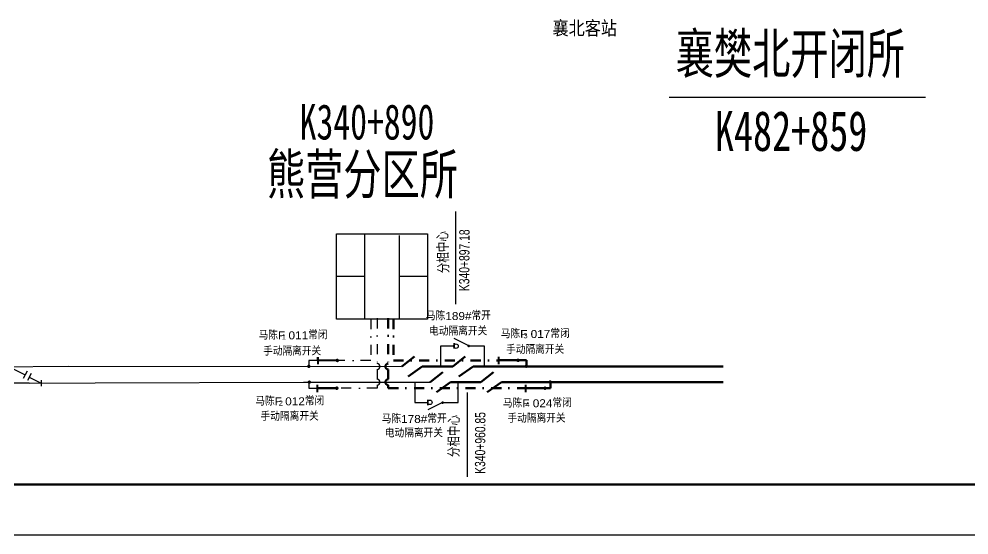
# Model space of a CAD drawing. Extents: x 3783 to 6106, y -2935 to -2515.
# Drawn here: x 4041.8 to 4229.8, y -2934.7 to -2832.5 of the extents above; entities that cross this region are included whole.
import ezdxf
from ezdxf.enums import TextEntityAlignment as Align

# ---------------------------------------------------------------- set-up
doc = ezdxf.new("R2010")
doc.units = 0
doc.header["$MEASUREMENT"] = 0
doc.linetypes.add('DHX3', pattern=[5, 2, -1.5, 0, -1.5])
doc.layers.get('0').update_dxf_attribs({"linetype": 'CONTINUOUS'})
for name, color, linetype in [('E_既有标注', 7, 'CONTINUOUS'), ('E_既有线路', 3, 'CONTINUOUS'), ('S_近期设计线路', 1, 'CONTINUOUS'), ('TEXT', 1, 'CONTINUOUS'), ('ZC_站场', 7, 'CONTINUOUS'), ('二线', 1, 'CONTINUOUS'), ('图层1', 7, 'CONTINUOUS'), ('设计线', 1, 'CONTINUOUS')]:
    doc.layers.add(name, color=color, linetype=linetype)
doc.styles.add('HHJ', font='SimSun.ttf', dxfattribs={"width": 0.75, "height": 3.5})
doc.styles.add('JCWHZ', font='SimSun.ttf', dxfattribs={"width": 0.7})
doc.styles.add('pyf', font='rs9.shx', dxfattribs={"width": 0.7, "height": 1.2, "bigfont": 'hztxt.shx'})
doc.styles.get("Standard").update_dxf_attribs({"font": 'SimSun.ttf', "width": 0.8, "height": 2.5})

msp = doc.modelspace()

# ---------------------------------------------------------------- linework, layer by layer
at = {"color": 1}
for p, q in [((4170.46, -2847.95), (4221.22, -2847.95)), ((4043.36, -2902.25), (4042.58, -2903.67)), ((4044.19, -2902.67), (4043.42, -2904.08))]:
    msp.add_line(p, q, dxfattribs=at)
at = {"color": 7}
for p, q in [((4128.19, -2870.64), (4128.21, -2888.95)), ((5829.12, -2934.69), (3782.66, -2934.69))]:
    msp.add_line(p, q, dxfattribs=at)
at = {"color": 40}
for p, q in [((4130.81, -2897.25), (4127.9, -2895.78)), ((4125.3, -2901.3), (4125.3, -2897.25)), ((4125.3, -2897.25), (4127.9, -2897.25)), ((4130.81, -2897.25), (4133.87, -2897.25)), ((4133.87, -2897.25), (4133.87, -2901.3)), ((4120.12, -2904.41), (4120.12, -2908.47)), ((4128.68, -2908.47), (4128.68, -2904.41)), ((4120.12, -2908.47), (4122.71, -2908.47)), ((4125.62, -2908.47), (4122.71, -2909.93)), ((4125.62, -2908.47), (4128.68, -2908.47))]:
    msp.add_line(p, q, dxfattribs=at)
at = {"color": 1, "linetype": 'ByBlock', "ltscale": 0.13}
msp.add_line((4046.13, -2904.01), (4046.13, -2905.23), dxfattribs=at)
at = {"color": 5, "lineweight": 50}
msp.add_line((5829.12, -2924.69), (3791.21, -2924.69), dxfattribs=at)
at = {"color": 40}
for points, const_width in [([(4127.9, -2896.68), (4127.9, -2897.81)], 0.314), ([(4136.71, -2900.88), (4136.71, -2899.38)], 0.415), ([(4142.06, -2906.41), (4142.05, -2904.91)], 0.415), ([(4122.71, -2909.03), (4122.71, -2907.9)], 0.314)]:
    msp.add_lwpolyline(points, dxfattribs=dict(at, const_width=const_width))
for points, const_width in [([(4130.94, -2897.25, -1), (4130.68, -2897.25, -1)], 0.262), ([(4140.73, -2900.08, 1), (4140.38, -2900.09, 1)], 0.346), ([(4146.07, -2905.61, 1), (4145.73, -2905.62, 1)], 0.346), ([(4125.75, -2908.47, 1), (4125.49, -2908.47, 1)], 0.262)]:
    msp.add_lwpolyline(points, format="xyb", close=True, dxfattribs=dict(at, const_width=const_width))
at = {"color": 2, "const_width": 0.415}
for points in [[(4100.94, -2900.91), (4100.93, -2899.42)], [(4100.84, -2906.41), (4100.83, -2904.91)]]:
    msp.add_lwpolyline(points, dxfattribs=at)
at = {"color": 2, "const_width": 0.346}
for points in [[(4104.95, -2900.12, 1), (4104.61, -2900.12, 1)], [(4104.86, -2905.61, 1), (4104.51, -2905.62, 1)]]:
    msp.add_lwpolyline(points, format="xyb", close=True, dxfattribs=at)
at = {"color": 40}
for centre in [(4128.28, -2897.29), (4123.09, -2908.42)]:
    msp.add_circle(centre, 0.447, dxfattribs=at)
at = {"layer": 'E_既有标注'}
msp.add_line((4130.51, -2906.45), (4130.47, -2923.14), dxfattribs=at)
at = {"layer": 'E_既有线路', "color": 5, "const_width": 0.332}
for points in [[(4099.32, -2901.29, -1), (4098.98, -2901.29, -1)], [(4142.32, -2901.27, -1), (4141.99, -2901.27, -1)], [(4099.41, -2904.41, -1), (4099.08, -2904.41, -1)], [(4147.09, -2904.36, -1), (4146.76, -2904.36, -1)]]:
    msp.add_lwpolyline(points, format="xyb", close=True, dxfattribs=at)
at = {"layer": 'S_近期设计线路', "linetype": 'DHX3', "lineweight": 50}
for p, q in [((4114.87, -2891.76), (4114.87, -2900.75)), ((4114.87, -2901.88), (4114.87, -2903.85)), ((4114.87, -2905.59), (4142.06, -2905.59))]:
    msp.add_line(p, q, dxfattribs=at)
at = {"layer": 'S_近期设计线路', "color": 5, "linetype": 'DHX3', "lineweight": 50}
for p, q in [((4115.88, -2891.9), (4115.88, -2900.13)), ((4115.88, -2900.13), (4136.71, -2900.13))]:
    msp.add_line(p, q, dxfattribs=at)
at = {"layer": 'S_近期设计线路', "color": 5, "lineweight": 50}
for p, q in [((4117.53, -2901.3), (4120.04, -2899.35)), ((4121.58, -2901.3), (4118.79, -2903.28)), ((4131.7, -2901.3), (4181.17, -2901.31)), ((4140.55, -2900.09), (4142.22, -2900.09)), ((4142.22, -2900.09), (4142.22, -2901.26)), ((4133.22, -2904.41), (4135.73, -2902.46)), ((4137.27, -2904.41), (4134.48, -2906.39))]:
    msp.add_line(p, q, dxfattribs=at)
at = {"layer": 'S_近期设计线路', "color": 3, "lineweight": 50}
for p, q in [((4127.62, -2901.3), (4130.12, -2899.35)), ((4131.66, -2901.3), (4128.87, -2903.28))]:
    msp.add_line(p, q, dxfattribs=at)
at = {"layer": 'S_近期设计线路', "color": 2, "lineweight": 50}
for p, q in [((4140.55, -2900.07), (4136.86, -2900.05)), ((4104.78, -2900.1), (4101.08, -2900.08)), ((4104.68, -2905.6), (4100.99, -2905.58)), ((4145.89, -2905.6), (4142.2, -2905.58))]:
    msp.add_line(p, q, dxfattribs=at)
at = {"layer": 'S_近期设计线路', "color": 0, "lineweight": 50}
for p, q in [((4125.3, -2901.3), (4121.58, -2901.3)), ((4125.3, -2901.3), (4127.62, -2901.3)), ((4128.68, -2904.41), (4127.18, -2904.41)), ((4133.22, -2904.41), (4128.68, -2904.41))]:
    msp.add_line(p, q, dxfattribs=at)
at = {"layer": 'S_近期设计线路', "lineweight": 50}
for p, q in [((4123.14, -2904.41), (4125.64, -2902.46)), ((4114.87, -2904.99), (4114.87, -2905.59)), ((4127.18, -2904.41), (4124.39, -2906.39)), ((4137.27, -2904.41), (4181.17, -2904.42)), ((4146.07, -2905.61), (4146.98, -2905.61)), ((4146.98, -2905.61), (4146.98, -2904.44))]:
    msp.add_line(p, q, dxfattribs=at)
for centre in [(4114.87, -2901.32), (4114.87, -2904.42)]:
    msp.add_arc(centre, 0.568, 90, 270, dxfattribs=at)
at = {"layer": 'ZC_站场', "color": 2, "linetype": 'DHX3'}
for p, q in [((4111.39, -2891.91), (4111.39, -2900.12)), ((4111.39, -2900.12), (4104.8, -2900.12))]:
    msp.add_line(p, q, dxfattribs=at)
at = {"layer": 'ZC_站场', "color": 2}
for p, q in [((4017.36, -2901.56), (4051.55, -2901.23)), ((4040.22, -2901.57), (4042.96, -2902.99)), ((4051.55, -2901.23), (4117.51, -2901.32))]:
    msp.add_line(p, q, dxfattribs=at)
at = {"layer": '二线', "color": 0, "lineweight": -3}
for p, q in [((4104.64, -2891.92), (4104.64, -2875.05)), ((4104.64, -2875.05), (4122.63, -2875.05)), ((4110.25, -2891.75), (4110.25, -2875.1)), ((4117.12, -2891.94), (4117.12, -2875.37)), ((4122.63, -2875.05), (4122.63, -2891.92)), ((4110.25, -2883.49), (4104.64, -2883.49)), ((4122.63, -2883.49), (4117.12, -2883.49)), ((4122.63, -2891.92), (4104.64, -2891.92))]:
    msp.add_line(p, q, dxfattribs=at)
at = {"layer": '图层1', "color": 2, "linetype": 'DHX3'}
for p, q in [((4100.73, -2900.12), (4099.16, -2900.12)), ((4099.16, -2900.12), (4099.16, -2901.24))]:
    msp.add_line(p, q, dxfattribs=at)
at = {"layer": '设计线', "color": 89, "linetype": 'DHX3'}
for p, q in [((4112.65, -2891.76), (4112.65, -2900.75)), ((4112.65, -2901.88), (4112.65, -2903.86)), ((4112.65, -2905.6), (4104.63, -2905.6))]:
    msp.add_line(p, q, dxfattribs=at)
at = {"layer": '设计线', "color": 89}
for p, q in [((4043.78, -2903.41), (4046.16, -2904.64)), ((4043.78, -2904.61), (4006.44, -2904.64)), ((4043.78, -2904.61), (4056.83, -2904.57)), ((4056.83, -2904.57), (4098.08, -2904.44)), ((4098.08, -2904.44), (4123.14, -2904.41)), ((4099.24, -2905.64), (4099.24, -2904.44)), ((4100.65, -2905.64), (4099.24, -2905.64)), ((4112.65, -2904.99), (4112.65, -2905.6))]:
    msp.add_line(p, q, dxfattribs=at)
for centre in [(4112.65, -2901.31), (4112.65, -2904.42)]:
    msp.add_arc(centre, 0.568, 270, 90, dxfattribs=at)

# ---------------------------------------------------------------- texts
at = {"width": 0.85}
msp.add_text('襄北客站', height=2.748, dxfattribs=at).set_placement((4147.4, -2835.67))
at = {"color": 7, "style": 'JCWHZ', "width": 0.7}
msp.add_text('K340+890', height=7, dxfattribs=at).set_placement((4110.66, -2856.36), align=Align.CENTER)
at = {"style": 'pyf', "width": 1.1}
for s, height, p in [('马陈189#常开', 1.585, (4128.76, -2892.11)), ('马陈F 011常闭', 1.585, (4096.03, -2895.94)), ('电动隔离开关', 1.585, (4128.71, -2895.15)), ('马陈F 017常闭', 1.585, (4143.97, -2895.67)), ('1', 1, (4094.2, -2895.95)), ('3', 1, (4142.04, -2895.71)), ('手动隔离开关', 1.585, (4095.84, -2899.12)), ('手动隔离开关', 1.585, (4143.95, -2898.8)), ('马陈F 012常闭', 1.585, (4095.38, -2909.01)), ('2', 1, (4093.6, -2909.06)), ('马陈F 024常闭', 1.585, (4144.39, -2909.39)), ('4', 1, (4142.4, -2909.34)), ('手动隔离开关', 1.585, (4095.35, -2912.03)), ('马陈178#常开', 1.585, (4120.01, -2912.5)), ('手动隔离开关', 1.585, (4144.22, -2912.41)), ('电动隔离开关', 1.585, (4119.95, -2915.33))]:
    msp.add_text(s, height=height, rotation=0.2657, dxfattribs=at).set_placement(p, align=Align.CENTER)
at = {"layer": 'E_既有标注', "char_height": 2.04, "width": 99.7485, "attachment_point": 1, "style": 'HHJ'}
for s, insert, rotation in [('分相中心', (4124.77, -2882.88), 91.7623), ('{\\fﾷￂￋￎ_GB2312|b0|i0|c134|p49;K340+897.18}', (4128.88, -2886.39), 89.7874), ('分相中心', (4126.77, -2919.27), 89.7874), ('{\\fﾷￂￋￎ_GB2312|b0|i0|c134|p49;K340+960.85}', (4132.02, -2922.57), 89.7874)]:
    msp.add_mtext(s, dxfattribs=dict(at, insert=insert, rotation=rotation))
at = {"layer": 'TEXT', "color": 7, "linetype": 'ByBlock', "width": 0.7}
for s, p in [('襄樊北开闭所', (4171.78, -2843.29)), ('K482+859', (4179.54, -2858.62))]:
    msp.add_text(s, height=7.92, dxfattribs=at).set_placement(p)
msp.add_text('熊营分区所', height=7.92, dxfattribs=at).set_placement((4109.76, -2867.18), align=Align.CENTER)

doc.saveas('drawing.dxf')
